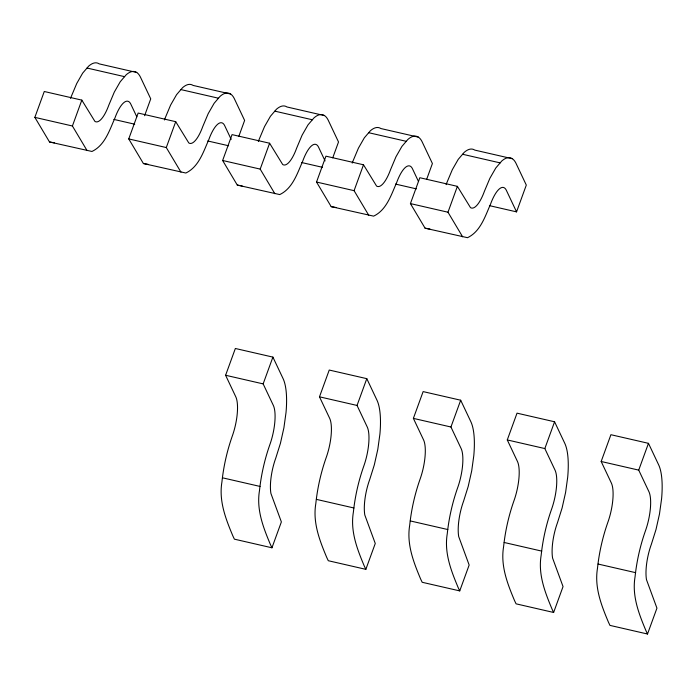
<?xml version="1.0" encoding="UTF-8"?>
<svg xmlns="http://www.w3.org/2000/svg" width="697" height="697" viewBox="0 0 697 697"><rect width="100%" height="100%" fill="white"/><g stroke="black" fill="none" stroke-linecap="round" stroke-linejoin="round"><path stroke-width="1.05" d="M136.821 116.843L130.801 104.123A30.424 9.514 -77.1 0 0 114.944 117.993C109.534 130.165 104.907 145.342 91.96 151.467L49.504 141.961L34.85 117.366L44.268 91.499L81.819 100.124L94.897 121.374A30.424 9.514 -77.1 0 0 108.837 105.081L114.299 92.1L120.224 81.758L126.201 74.771A60.848 19.028 -77.1 0 1 140.55 77.341L150.735 98.861L144.593 115.728M87.064 150.587L72.41 125.991L81.819 100.124M231.177 139.374L224.695 125.678A30.424 9.514 -77.1 0 0 208.839 139.548C203.428 151.719 198.793 166.897 185.846 173.022L143.399 163.525L128.745 138.921L138.154 113.053L175.714 121.679L188.791 142.937A30.424 9.514 -77.1 0 0 202.731 126.636L208.194 113.655L214.118 103.313L220.095 96.325A60.848 19.028 -77.1 0 1 234.445 98.904L244.621 120.424L238.844 136.29M180.959 172.142L166.295 147.546L175.714 121.679M325.063 160.929L318.59 147.241A30.424 9.514 -77.1 0 0 302.733 161.103C297.323 173.274 292.688 188.46 279.741 194.576L237.294 185.08L222.631 160.484L232.049 134.617L269.608 143.233L282.677 164.492A30.424 9.514 -77.1 0 0 296.626 148.191L302.089 135.209L308.004 124.876L313.99 117.889A60.848 19.028 -77.1 0 1 328.339 120.459L338.515 141.979L332.739 157.844M274.845 193.705L260.19 169.101L269.608 143.233M225.601 375.265L235.351 348.483L272.902 357.108L283.087 378.628A60.848 19.028 -77.1 0 1 286.014 412.58L283.914 427.775L280.438 443.275L275.803 458.016A30.424 9.514 -77.1 0 0 270.915 493.45L281.37 521.922L271.952 547.79L234.392 539.164L232.815 535.819C225.619 518.655 218.736 500.873 221.934 481.915C223.563 466.424 227.013 451.186 232.145 436.479A30.424 9.514 -77.1 0 0 235.778 396.785L225.601 375.265L263.152 383.89L273.337 405.41A30.424 9.514 -77.1 0 1 269.695 445.104C264.564 459.802 261.122 475.049 259.493 490.54C256.287 509.49 263.17 527.281 270.375 544.444L271.952 547.79M418.496 181.508L412.485 168.796A30.424 9.514 -77.1 0 0 396.628 182.666C391.209 194.829 386.582 210.015 373.636 216.14L331.18 206.634L316.525 182.039L325.943 156.172L363.503 164.788L376.572 186.047A30.424 9.514 -77.1 0 0 390.512 169.754L395.974 156.773L401.899 146.431L407.876 139.444A60.848 19.028 -77.1 0 1 422.225 142.014L432.41 163.534L426.634 179.408M263.152 383.89L272.902 357.108M368.739 215.26L354.085 190.664L363.503 164.788M319.487 396.82L329.237 370.046L366.796 378.663L376.972 400.183A60.848 19.028 -77.1 0 1 379.909 434.135L377.809 449.33L374.333 464.829L369.698 479.571A30.424 9.514 -77.1 0 0 364.81 515.005L375.265 543.477L365.847 569.344L328.287 560.719L326.71 557.382C319.514 540.21 312.631 522.428 315.828 503.469C317.457 487.987 320.899 472.74 326.03 458.034A30.424 9.514 -77.1 0 0 329.672 418.339L319.487 396.82L357.047 405.445L367.232 426.965A30.424 9.514 -77.1 0 1 363.59 466.659C358.458 481.366 355.017 496.604 353.388 512.095C350.182 531.053 357.064 548.835 364.261 565.999L365.847 569.344M516.555 211.871L506.371 190.351A30.424 9.514 -77.1 0 0 490.514 204.221C485.103 216.392 480.468 231.57 467.521 237.694L425.074 228.189L410.42 203.594L419.838 177.726L457.389 186.352L470.466 207.601A30.424 9.514 -77.1 0 0 484.406 191.309L489.869 178.327L495.794 167.986L501.77 160.998A60.848 19.028 -77.1 0 1 516.12 163.568L526.305 185.088L516.555 211.871L489.433 205.641M357.047 405.445L366.796 378.663M462.634 236.814L447.979 212.219L457.389 186.352M413.382 418.383L423.131 391.601L460.691 400.217L470.867 421.746A60.848 19.028 -77.1 0 1 473.794 455.69L471.703 470.884L468.218 486.384L463.592 501.126A30.424 9.514 -77.1 0 0 458.704 536.568L469.151 565.032L459.741 590.899L422.182 582.283L420.596 578.937C413.399 561.765 406.517 543.982 409.723 525.033C411.352 509.542 414.793 494.295 419.925 479.588A30.424 9.514 -77.1 0 0 423.567 439.903L413.382 418.383L450.942 427L461.118 448.519A30.424 9.514 -77.1 0 1 457.485 488.214C452.353 502.92 448.903 518.159 447.274 533.649C444.076 552.608 450.959 570.39 458.156 587.562L459.741 590.899M450.942 427L460.691 400.217M507.277 439.938L517.026 413.155L554.577 421.781L564.762 443.301A60.848 19.028 -77.1 0 1 567.689 477.245L565.598 492.448L562.113 507.939L557.487 522.68A30.424 9.514 -77.1 0 0 552.599 558.123L563.045 586.586L553.627 612.463L516.076 603.837L514.491 600.492C507.294 583.328 500.411 565.537 503.609 546.587C505.247 531.097 508.688 515.85 513.82 501.152A30.424 9.514 -77.1 0 0 517.453 461.458L507.277 439.938L544.836 448.563L555.012 470.083A30.424 9.514 -77.1 0 1 551.379 509.768C546.239 524.475 542.797 539.722 541.168 555.213C537.971 574.162 544.854 591.945 552.05 609.117L553.627 612.463M544.836 448.563L554.577 421.781M601.171 461.492L610.912 434.71L648.471 443.336L658.656 464.855A60.848 19.028 -77.1 0 1 661.584 498.808L659.484 514.003L656.008 529.502L651.373 544.244A30.424 9.514 -77.1 0 0 646.485 579.677L656.94 608.15L647.522 634.017L609.962 625.392L608.385 622.046C601.189 604.883 594.306 587.101 597.503 568.142C599.132 552.651 602.574 537.413 607.714 522.706A30.424 9.514 -77.1 0 0 611.347 483.012L601.171 461.492L638.722 470.118L648.907 491.638A30.424 9.514 -77.1 0 1 645.265 531.332C640.134 546.03 636.692 561.277 635.063 576.767C631.857 595.717 638.74 613.508 645.945 630.672L647.522 634.017M638.722 470.118L648.471 443.336M49.504 141.961L54.401 142.841M143.399 163.525L148.295 164.396M237.294 185.08L242.181 185.96M331.18 206.634L336.076 207.514M425.074 228.189L429.971 229.069M136.725 72.488L99.166 63.863A60.848 19.028 -77.1 0 0 88.65 66.145L82.664 73.133L76.748 83.474L71.286 96.456A30.424 9.514 -77.1 0 1 70.536 98.416M230.62 94.043L193.06 85.417A60.848 19.028 -77.1 0 0 182.536 87.709L176.559 94.696L170.634 105.029L165.172 118.011A30.424 9.514 -77.1 0 1 164.431 119.971M324.506 115.597L286.955 106.972A60.848 19.028 -77.1 0 0 276.43 109.263L270.453 116.251L264.529 126.593L259.066 139.574A30.424 9.514 -77.1 0 1 258.326 141.526M418.4 137.152L380.841 128.536A60.848 19.028 -77.1 0 0 370.325 130.818L364.339 137.806L358.424 148.147L352.961 161.129A30.424 9.514 -77.1 0 1 352.22 163.089M512.295 158.716L474.735 150.09A60.848 19.028 -77.1 0 0 464.211 152.373L458.234 159.36L452.309 169.702L446.855 182.684A30.424 9.514 -77.1 0 1 446.106 184.644M87.029 68.036L124.589 76.661M180.924 89.591L218.483 98.216M274.818 111.145L312.369 119.771M368.704 132.709L406.264 141.325M462.599 154.264L500.158 162.889M113.864 119.414L134.721 124.205M207.75 140.977L228.616 145.76M301.644 162.532L322.511 167.324M395.539 184.086L416.405 188.878M34.85 117.366L72.41 125.991M128.745 138.921L166.295 147.546M222.631 160.484L260.19 169.101M316.525 182.039L354.085 190.664M410.42 203.594L447.979 212.219M222.5 477.811L260.059 486.436M316.394 499.374L353.954 507.991M410.289 520.929L447.84 529.554M504.175 542.484L541.735 551.109M598.07 564.039L635.629 572.664"/></g></svg>
